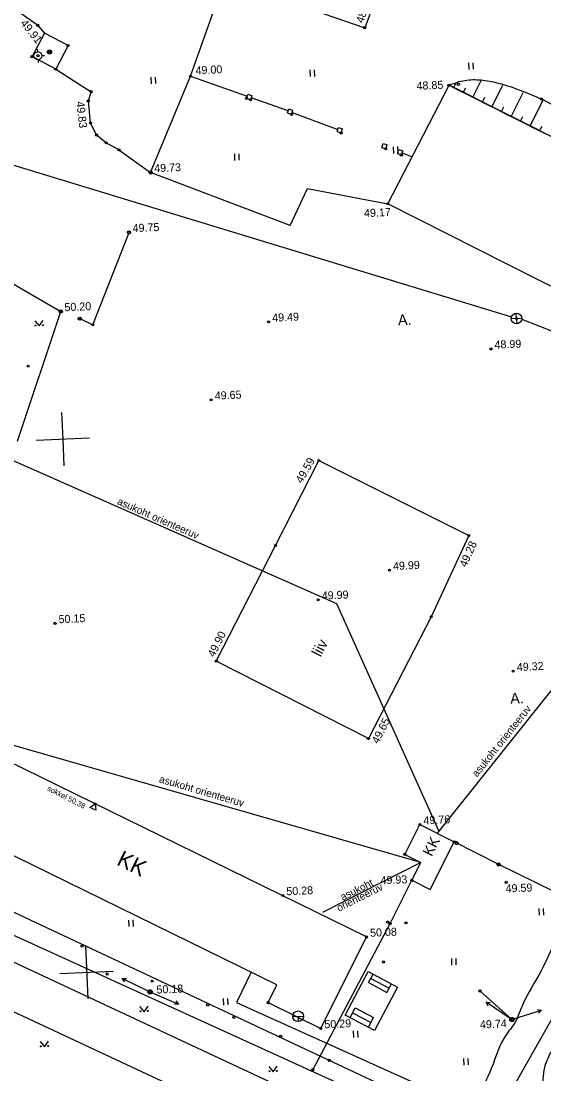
# Model space of a CAD drawing. Extents: x 641653 to 641999, y 6457621 to 6457927.
# Drawn here: x 641758.7 to 641807.6, y 6457670.6 to 6457769.2 of the extents above; entities that cross this region are included whole.
import ezdxf

# ---------------------------------------------------------------- set-up
doc = ezdxf.new("R2010")
doc.units = 0
for name, color, linetype in [('Level 1', 7, 'Continuous'), ('Level 12', 7, 'Continuous'), ('Level 14', 7, 'Continuous'), ('Level 15', 7, 'Continuous'), ('Level 16', 7, 'Continuous'), ('Level 2', 7, 'Continuous'), ('Level 21', 7, 'Continuous'), ('Level 28', 7, 'Continuous'), ('Level 3', 7, 'Continuous'), ('Level 30', 7, 'Continuous'), ('Level 31', 7, 'Continuous'), ('Level 4', 7, 'Continuous'), ('Level 41', 7, 'Continuous'), ('Level 42', 7, 'Continuous'), ('Level 43', 7, 'Continuous'), ('Level 54', 7, 'Continuous'), ('Level 58', 7, 'Continuous'), ('Level 59', 7, 'Continuous'), ('Level 6', 7, 'Continuous'), ('Level 60', 7, 'Continuous'), ('Level 61', 7, 'Continuous')]:
    doc.layers.add(name, color=color, linetype=linetype)

# ---------------------------------------------------------------- blocks, each defined once
blk = doc.blocks.new('V_AIPN')
at = {"layer": 'Level 28'}
blk.add_circle((0, 0), 148, dxfattribs=at)
blk = doc.blocks.new('KMURU_')
at = {"layer": 'Level 41'}
for p, q in [((-403, 505.28), (0, 0)), ((0, 0), (397, 505.28))]:
    blk.add_line(p, q, dxfattribs=at)
for centre, radius in [((-353, 55.28), 42.8), ((347, 55.28), 45.22)]:
    blk.add_circle(centre, radius, dxfattribs=at)
blk = doc.blocks.new('KHEIN_')
at = {"layer": 'Level 41'}
for p, q in [((0, 620.11), (0, 0)), ((405.61, 608.83), (405.61, 0))]:
    blk.add_line(p, q, dxfattribs=at)
blk = doc.blocks.new('KMNOOL')
at = {"layer": 'Level 12'}
for p, q in [((200, 0), (2900, 0)), ((2553.76, 176.18), (2900, 0)), ((2900, 0), (2553.76, -186.54))]:
    blk.add_line(p, q, dxfattribs=at)
blk = doc.blocks.new('KSOEKA')
at = {"layer": 'Level 6'}
for p, q in [((-500, 0), (500, 0)), ((0, 0), (0, -500))]:
    blk.add_line(p, q, dxfattribs=at)
blk.add_circle((0, 0), 500, dxfattribs=at)

msp = doc.modelspace()

# ---------------------------------------------------------------- linework, layer by layer
at = {"layer": 'Level 1'}
for p, q in [((641793.011, 6457752.114), (641798.743, 6457763.224)), ((641798.743, 6457763.224), (641798.743, 6457763.224)), ((641811.424, 6457756.841), (641798.743, 6457763.224)), ((641793.011, 6457752.114), (641793.011, 6457752.114)), ((641812.067, 6457742.476), (641793.011, 6457752.114)), ((641782.634, 6457678.942), (641745.767, 6457697.031)), ((641794.604, 6457691.179), (641796.016, 6457693.971)), ((641796.016, 6457693.971), (641796.016, 6457693.971)), ((641796.016, 6457693.971), (641799.239, 6457692.341)), ((641796.98, 6457687.876), (641799.239, 6457692.341)), ((641799.239, 6457692.341), (641799.239, 6457692.341)), ((641794.604, 6457691.179), (641794.604, 6457691.179)), ((641794.604, 6457691.179), (641796.103, 6457690.421)), ((641795.257, 6457688.748), (641796.103, 6457690.421)), ((641795.257, 6457688.748), (641795.257, 6457688.748)), ((641791.017, 6457683.436), (641791.017, 6457683.436)), ((641781.808, 6457677.287), (641781.808, 6457677.287)), ((641786.738, 6457674.862), (641786.738, 6457674.862))]:
    msp.add_line(p, q, dxfattribs=at)
for points in [[(641786.738, 6457674.862), (641791.017, 6457683.436), (641749.222, 6457703.943)], [(641795.257, 6457688.748), (641796.98, 6457687.876)], [(641781.808, 6457677.287), (641782.634, 6457678.942)], [(641781.808, 6457677.287), (641786.738, 6457674.862)]]:
    msp.add_lwpolyline(points, dxfattribs=at)
at = {"layer": 'Level 12'}
for p, q in [((641761.337, 6457766.338), (641761.337, 6457766.338)), ((641770.758, 6457678.288), (641770.758, 6457678.288)), ((641804.635, 6457675.703), (641801.639, 6457678.383)), ((641804.635, 6457675.703), (641804.635, 6457675.703))]:
    msp.add_line(p, q, dxfattribs=at)
for centre in [(641761.337, 6457766.338), (641770.758, 6457678.288), (641804.635, 6457675.703)]:
    msp.add_circle(centre, 0.2, dxfattribs=at)
at = {"layer": 'Level 14'}
for points in [[(641738.885, 6457761.544), (641804.581, 6457741.522)], [(641805.552, 6457741.297), (641808.344, 6457740.224)]]:
    msp.add_lwpolyline(points, dxfattribs=at)
at = {"layer": 'Level 15'}
msp.add_line((641705.783, 6457710.23), (641804.645, 6457663.864), dxfattribs=at)
at = {"layer": 'Level 16'}
msp.add_lwpolyline([(641780.221, 6457680.126), (641778.86, 6457677.308), (641802.853, 6457666.452)], dxfattribs=at)
at = {"layer": 'Level 2'}
for p, q in [((641790.846, 6457768.616), (641790.846, 6457768.616)), ((641763.072, 6457766.947), (641763.072, 6457766.947)), ((641759.7, 6457765.903), (641759.7, 6457765.903)), ((641761.914, 6457764.735), (641761.914, 6457764.735))]:
    msp.add_line(p, q, dxfattribs=at)
msp.add_lwpolyline([(641786.959, 6457769.932), (641790.846, 6457768.616)], dxfattribs=at)
at = {"layer": 'Level 21'}
for p, q in [((641819.362, 6457720.394), (641797.65, 6457693.188)), ((641796.103, 6457690.421), (641750.216, 6457703.606)), ((641796.103, 6457690.421), (641786.903, 6457685.72))]:
    msp.add_line(p, q, dxfattribs=at)
msp.add_lwpolyline([(641797.8, 6457693.368), (641788.245, 6457714.644), (641743.459, 6457734.445)], dxfattribs=at)
at = {"layer": 'Level 28'}
for p, q in [((641774.543, 6457764.082), (641774.543, 6457764.082)), ((641779.784, 6457762.005), (641779.922, 6457762.381)), ((641779.784, 6457762.005), (641779.784, 6457762.005)), ((641780.16, 6457761.868), (641780.297, 6457762.244)), ((641780.16, 6457761.868), (641780.16, 6457761.868)), ((641783.62, 6457760.632), (641783.758, 6457761.007)), ((641783.996, 6457760.494), (641784.133, 6457760.87)), ((641783.996, 6457760.494), (641783.996, 6457760.494)), ((641788.267, 6457758.894), (641788.405, 6457759.27)), ((641788.643, 6457758.757), (641788.78, 6457759.132)), ((641788.643, 6457758.757), (641788.643, 6457758.757)), ((641792.45, 6457757.407), (641792.587, 6457757.783)), ((641792.825, 6457757.27), (641792.962, 6457757.645)), ((641792.825, 6457757.27), (641792.825, 6457757.27)), ((641793.907, 6457756.831), (641794.044, 6457757.206)), ((641794.282, 6457756.693), (641794.42, 6457757.069)), ((641794.282, 6457756.693), (641794.282, 6457756.693)), ((641770.803, 6457755.054), (641770.803, 6457755.054)), ((641768.784, 6457749.444), (641768.784, 6457749.444)), ((641762.397, 6457742.038), (641762.397, 6457742.038)), ((641764.167, 6457741.362), (641764.167, 6457741.362)), ((641765.39, 6457740.785), (641765.39, 6457740.785)), ((641701.757, 6457709.181), (641803.996, 6457662.646)), ((641803.394, 6457690.227), (641803.394, 6457690.227)), ((641793.219, 6457684.691), (641793.219, 6457684.691)), ((641785.999, 6457671.011), (641785.999, 6457671.011))]:
    msp.add_line(p, q, dxfattribs=at)
for points in [[(641770.803, 6457755.054), (641774.543, 6457764.082), (641782.483, 6457786.491), (641778.094, 6457793.603)], [(641774.543, 6457764.082), (641779.853, 6457762.193)], [(641779.784, 6457762.005), (641780.16, 6457761.868)], [(641779.922, 6457762.381), (641780.297, 6457762.244)], [(641783.689, 6457760.82), (641780.229, 6457762.056)], [(641783.758, 6457761.007), (641784.133, 6457760.87)], [(641783.62, 6457760.632), (641783.996, 6457760.494)], [(641784.065, 6457760.682), (641788.336, 6457759.082)], [(641788.405, 6457759.27), (641788.78, 6457759.132)], [(641788.267, 6457758.894), (641788.643, 6457758.757)], [(641792.45, 6457757.407), (641792.825, 6457757.27)], [(641792.587, 6457757.783), (641792.962, 6457757.645)], [(641794.044, 6457757.206), (641794.42, 6457757.069)], [(641793.907, 6457756.831), (641794.282, 6457756.693)], [(641794.351, 6457756.881), (641795.283, 6457756.518)], [(641764.167, 6457741.362), (641765.39, 6457740.785), (641768.784, 6457749.444)], [(641751.204, 6457748.533), (641762.397, 6457742.038)], [(641801.735, 6457663.995), (641813.723, 6457685.18), (641803.394, 6457690.227)], [(641785.925, 6457670.871), (641793.219, 6457684.691)]]:
    msp.add_lwpolyline(points, dxfattribs=at)
at = {"layer": 'Level 3'}
for p, q in [((641760.858, 6457768.115), (641759.7, 6457765.903)), ((641763.072, 6457766.947), (641760.858, 6457768.115)), ((641763.072, 6457766.947), (641761.914, 6457764.735)), ((641761.914, 6457764.735), (641759.7, 6457765.903)), ((641789.023, 6457676.125), (641791.174, 6457680.201)), ((641791.174, 6457680.201), (641793.93, 6457678.747)), ((641791.207, 6457679.16), (641791.63, 6457679.961)), ((641791.207, 6457679.16), (641792.93, 6457678.251)), ((641791.418, 6457679.56), (641793.141, 6457678.651)), ((641792.93, 6457678.251), (641793.352, 6457679.052)), ((641793.93, 6457678.747), (641791.779, 6457674.67)), ((641801.639, 6457678.383), (641801.639, 6457678.383)), ((641791.779, 6457674.67), (641789.023, 6457676.125)), ((641789.478, 6457675.884), (641789.965, 6457676.807)), ((641789.722, 6457676.346), (641791.445, 6457675.437)), ((641789.965, 6457676.807), (641791.688, 6457675.898)), ((641791.201, 6457674.975), (641791.688, 6457675.898))]:
    msp.add_line(p, q, dxfattribs=at)
at = {"layer": 'Level 30'}
for p, q in [((641797.777, 6457787.12), (641790.846, 6457768.616)), ((641760.238, 6457768.835), (641760.238, 6457768.835)), ((641765.244, 6457762.62), (641765.244, 6457762.62)), ((641764.979, 6457761.757), (641764.979, 6457761.757)), ((641765.18, 6457759.697), (641765.18, 6457759.697)), ((641765.733, 6457758.564), (641765.733, 6457758.564)), ((641766.639, 6457757.834), (641766.639, 6457757.834)), ((641767.839, 6457757.168), (641767.839, 6457757.168)), ((641783.871, 6457750.087), (641770.803, 6457755.054)), ((641786.552, 6457728.071), (641786.552, 6457728.071)), ((641800.595, 6457721.049), (641800.595, 6457721.049)), ((641782.5, 6457720.102), (641782.5, 6457720.102)), ((641797.076, 6457713.431), (641797.076, 6457713.431)), ((641776.951, 6457709.279), (641776.951, 6457709.279)), ((641791.195, 6457702.022), (641791.195, 6457702.022))]:
    msp.add_line(p, q, dxfattribs=at)
for points in [[(641760.238, 6457768.835), (641754.476, 6457772.917)], [(641760.238, 6457768.835), (641760.858, 6457768.115)], [(641761.914, 6457764.735), (641765.244, 6457762.62)], [(641767.839, 6457757.168), (641766.639, 6457757.834), (641765.733, 6457758.564), (641765.18, 6457759.697), (641764.979, 6457761.757), (641765.244, 6457762.62)], [(641767.839, 6457757.168), (641770.803, 6457755.054)], [(641783.871, 6457750.087), (641785.482, 6457753.552), (641793.011, 6457752.114)], [(641758.34, 6457729.891), (641762.397, 6457742.038)], [(641776.951, 6457709.279), (641782.5, 6457720.102), (641786.552, 6457728.071), (641800.595, 6457721.049), (641797.076, 6457713.431), (641791.195, 6457702.022)], [(641791.195, 6457702.022), (641776.951, 6457709.279)], [(641803.394, 6457690.227), (641799.239, 6457692.341)], [(641793.219, 6457684.691), (641795.257, 6457688.748)]]:
    msp.add_lwpolyline(points, dxfattribs=at)
at = {"layer": 'Level 31'}
for p, q in [((641781.854, 6457741.056), (641781.854, 6457741.056)), ((641802.667, 6457738.526), (641802.667, 6457738.526)), ((641776.473, 6457733.755), (641776.473, 6457733.755)), ((641793.167, 6457717.793), (641793.167, 6457717.793)), ((641786.495, 6457715.021), (641786.495, 6457715.021)), ((641761.845, 6457712.812), (641761.845, 6457712.812)), ((641804.757, 6457708.331), (641804.757, 6457708.331)), ((641765.618, 6457695.912), (641765.618, 6457695.912)), ((641783.178, 6457687.324), (641783.178, 6457687.324))]:
    msp.add_line(p, q, dxfattribs=at)
for centre in [(641781.854, 6457741.056), (641802.667, 6457738.526), (641776.473, 6457733.755), (641793.167, 6457717.793), (641786.495, 6457715.021), (641761.845, 6457712.812), (641804.757, 6457708.331), (641765.618, 6457695.912), (641783.178, 6457687.324)]:
    msp.add_circle(centre, 0.1, dxfattribs=at)
at = {"layer": 'Level 4'}
for q in [(641804.559, 6457741.35), (641805.036, 6457741.872), (641805.558, 6457741.395), (641805.058, 6457741.373), (641805.081, 6457740.873)]:
    msp.add_line((641805.058, 6457741.373), q, dxfattribs=at)
msp.add_circle((641805.058, 6457741.373), 0.5, dxfattribs=at)
at = {"layer": 'Level 41'}
for p, q in [((641800.568, 6457765.32), (641800.596, 6457764.7)), ((641800.974, 6457765.327), (641801.001, 6457764.718)), ((641770.838, 6457763.988), (641770.866, 6457763.369)), ((641771.243, 6457763.995), (641771.271, 6457763.387)), ((641785.703, 6457764.654), (641785.731, 6457764.035)), ((641786.109, 6457764.661), (641786.136, 6457764.053)), ((641799.611, 6457763.309), (641799.611, 6457763.309)), ((641807.401, 6457761.939), (641807.401, 6457761.939)), ((641793.508, 6457757.466), (641793.535, 6457756.846)), ((641793.913, 6457757.472), (641793.94, 6457756.864)), ((641778.642, 6457756.8), (641778.67, 6457756.18)), ((641779.048, 6457756.807), (641779.075, 6457756.199))]:
    msp.add_line(p, q, dxfattribs=at)
msp.add_spline([(641810.752, 6457686.632), (641810.525, 6457685.793), (641809.833, 6457684.464), (641808.805, 6457683.068), (641807.374, 6457680.278), (641805.624, 6457677.059), (641805.133, 6457675.843), (641804.627, 6457674.989), (641804.093, 6457674.282), (641802.705, 6457671.104), (641801.604, 6457668.459), (641801.315, 6457667.382), (641801.24, 6457666.73), (641801.596, 6457666.304), (641802.158, 6457665.94), (641802.664, 6457665.636)], degree=3, dxfattribs=at)
at = {"layer": 'Level 42'}
for p, q in [((641798.743, 6457763.224), (641799.636, 6457762.774)), ((641799.19, 6457762.999), (641799.413, 6457763.444)), ((641800.083, 6457762.549), (641800.307, 6457762.996)), ((641800.976, 6457762.1), (641801.791, 6457763.72)), ((641802.762, 6457761.201), (641803.79, 6457763.243)), ((641799.636, 6457762.774), (641800.529, 6457762.325)), ((641800.529, 6457762.325), (641801.422, 6457761.875)), ((641801.422, 6457761.875), (641802.316, 6457761.426)), ((641801.869, 6457761.65), (641802.094, 6457762.097)), ((641804.548, 6457760.302), (641805.684, 6457762.559)), ((641807.401, 6457761.939), (641811.287, 6457759.906)), ((641802.316, 6457761.426), (641803.209, 6457760.976)), ((641803.209, 6457760.976), (641804.102, 6457760.526)), ((641803.655, 6457760.751), (641803.88, 6457761.198)), ((641806.335, 6457759.403), (641807.567, 6457761.852)), ((641804.102, 6457760.526), (641804.995, 6457760.077)), ((641804.995, 6457760.077), (641805.888, 6457759.627)), ((641805.442, 6457759.852), (641805.666, 6457760.299)), ((641805.888, 6457759.627), (641806.781, 6457759.178)), ((641806.781, 6457759.178), (641807.674, 6457758.728)), ((641807.228, 6457758.953), (641807.453, 6457759.4))]:
    msp.add_line(p, q, dxfattribs=at)
msp.add_spline([(641798.743, 6457763.224), (641800.028, 6457763.645), (641801.552, 6457763.737), (641803.114, 6457763.487), (641807.401, 6457761.939)], degree=3, dxfattribs=at)
at = {"layer": 'Level 43'}
for p, q in [((641716.97, 6457700.238), (641803.626, 6457659.767)), ((641726.867, 6457690.962), (641800.609, 6457656.523))]:
    msp.add_line(p, q, dxfattribs=at)
msp.add_spline([(641814.998, 6457677.039), (641813.941, 6457674.882), (641813.437, 6457673.931), (641812.497, 6457672.138), (641811.53, 6457670.357), (641811.071, 6457669.456), (641810.851, 6457669.041), (641810.371, 6457668.615), (641809.91, 6457668.285), (641809.273, 6457668.161), (641808.654, 6457668.181), (641808.195, 6457668.327), (641807.798, 6457668.69), (641807.66, 6457669.136), (641807.555, 6457669.869), (641807.584, 6457670.299), (641807.651, 6457670.921), (641807.791, 6457671.522), (641807.94, 6457671.91), (641808.242, 6457672.561), (641812.287, 6457680.391), (641814.097, 6457684.066), (641814.635, 6457685.145)], degree=3, dxfattribs=at)
at = {"layer": 'Level 54'}
for centre in [(641763.072, 6457766.947), (641759.7, 6457765.903), (641760.255, 6457765.99), (641760.255, 6457765.99), (641761.337, 6457766.338), (641761.914, 6457764.735), (641774.543, 6457764.082), (641798.743, 6457763.224), (641799.611, 6457763.309), (641765.244, 6457762.62), (641779.784, 6457762.005), (641780.16, 6457761.868), (641783.996, 6457760.494), (641765.18, 6457759.697), (641765.733, 6457758.564), (641766.639, 6457757.834), (641788.643, 6457758.757), (641767.839, 6457757.168), (641792.825, 6457757.27), (641794.282, 6457756.693), (641770.803, 6457755.054), (641793.011, 6457752.114), (641768.784, 6457749.444), (641762.397, 6457742.038), (641764.167, 6457741.362), (641781.854, 6457741.056), (641805.058, 6457741.373), (641765.39, 6457740.785), (641802.667, 6457738.526), (641759.341, 6457736.912), (641776.473, 6457733.755), (641782.5, 6457720.102), (641793.167, 6457717.793), (641786.495, 6457715.021), (641761.845, 6457712.812), (641797.076, 6457713.431), (641804.757, 6457708.331), (641765.618, 6457695.912), (641796.016, 6457693.971), (641799.239, 6457692.341), (641794.604, 6457691.179), (641803.394, 6457690.227), (641795.257, 6457688.748), (641804.097, 6457688.56), (641783.178, 6457687.324), (641792.991, 6457684.834), (641793.219, 6457684.691), (641794.723, 6457684.766), (641791.017, 6457683.436), (641764.385, 6457682.578), (641792.602, 6457681.091), (641766.74, 6457679.974), (641770.946, 6457679.292), (641770.758, 6457678.288), (641801.639, 6457678.383), (641776.146, 6457677.07), (641781.808, 6457677.287), (641778.589, 6457675.914), (641804.635, 6457675.703), (641782.975, 6457674.145), (641786.738, 6457674.862), (641787.537, 6457671.881), (641785.999, 6457671.011)]:
    msp.add_circle(centre, 0.1, dxfattribs=at)
at = {"layer": 'Level 59'}
msp.add_lwpolyline([(641765.659, 6457695.303), (641765.11, 6457695.572), (641765.618, 6457695.912)], close=True, dxfattribs=at)
for centre in [(641760.238, 6457768.835), (641790.846, 6457768.616), (641807.401, 6457761.939), (641764.979, 6457761.757), (641786.552, 6457728.071), (641800.595, 6457721.049), (641776.951, 6457709.279), (641791.195, 6457702.022)]:
    msp.add_circle(centre, 0.1, dxfattribs=at)
at = {"layer": 'Level 60'}
for p, q in [((641759.88, 6457765.973), (641759.63, 6457765.962)), ((641759.88, 6457765.973), (641759.63, 6457765.962)), ((641760.238, 6457766.365), (641760.227, 6457766.614)), ((641760.238, 6457766.365), (641760.227, 6457766.614)), ((641760.255, 6457765.99), (641760.255, 6457765.99)), ((641760.255, 6457765.99), (641760.255, 6457765.99)), ((641760.629, 6457766.007), (641760.879, 6457766.018)), ((641760.629, 6457766.007), (641760.879, 6457766.018)), ((641760.271, 6457765.616), (641760.283, 6457765.366)), ((641760.271, 6457765.616), (641760.283, 6457765.366))]:
    msp.add_line(p, q, dxfattribs=at)
msp.add_circle((641760.255, 6457765.99), 0.375, dxfattribs=at)
msp.add_circle((641760.255, 6457765.99), 0.375, dxfattribs=at)
at = {"layer": 'Level 61'}
for p, q in [((641762.466, 6457732.578), (641762.577, 6457730.081)), ((641762.466, 6457732.578), (641762.577, 6457730.081)), ((641762.466, 6457732.578), (641762.577, 6457730.081)), ((641762.466, 6457732.578), (641762.577, 6457730.081)), ((641760.08, 6457729.969), (641765.075, 6457730.193)), ((641760.08, 6457729.969), (641765.075, 6457730.193)), ((641760.08, 6457729.969), (641765.075, 6457730.193)), ((641760.08, 6457729.969), (641765.075, 6457730.193)), ((641760.08, 6457729.969), (641765.075, 6457730.193)), ((641760.08, 6457729.969), (641765.075, 6457730.193)), ((641760.08, 6457729.969), (641765.075, 6457730.193)), ((641760.08, 6457729.969), (641765.075, 6457730.193)), ((641762.577, 6457730.081), (641762.689, 6457727.584)), ((641762.577, 6457730.081), (641762.689, 6457727.584)), ((641762.577, 6457730.081), (641762.689, 6457727.584)), ((641762.577, 6457730.081), (641762.689, 6457727.584)), ((641764.702, 6457682.633), (641764.926, 6457677.639)), ((641764.702, 6457682.633), (641764.926, 6457677.639)), ((641762.317, 6457680.024), (641767.311, 6457680.248)), ((641762.317, 6457680.024), (641767.311, 6457680.248))]:
    msp.add_line(p, q, dxfattribs=at)

# ---------------------------------------------------------------- block references
at = {"layer": 'Level 12'}
for p, xscale, yscale, rotation in [((641770.758, 6457678.288), 0.0009998950477206614, 0.0009998950477206612, 154.4285318807696), ((641770.758, 6457678.288), 0.0009998950477206614, 0.0009998950477206616, -22.933434172693698), ((641804.635, 6457675.703), 0.0009998950477206616, 0.0009998950477206614, 145.99276540233717), ((641804.635, 6457675.703), 0.0009998950477206614, 0.0009998950477206614, 17.44986993070953)]:
    msp.add_blockref('KMNOOL', p, dxfattribs=dict(at, xscale=xscale, yscale=yscale, rotation=rotation))
at = {"layer": 'Level 28', "xscale": 0.0009998950477206612, "yscale": 0.0009998950477206618}
for p, rotation in [((641770.803, 6457755.054), 92.56410549043711), ((641768.784, 6457749.444), 92.56410549043711), ((641762.397, 6457742.038), 92.56410549043711), ((641764.167, 6457741.362), 92.56410549043711), ((641799.462, 6457692.228), 2.5641054904371217), ((641803.394, 6457690.227), 2.5641054904371217)]:
    msp.add_blockref('V_AIPN', p, dxfattribs=dict(at, rotation=rotation))
at = {"layer": 'Level 41', "xscale": 0.0009998950477206612, "yscale": 0.0009998950477206618, "rotation": 2.5641054904371217}
for name, p in [('KMURU_', (641760.372, 6457740.68)), ('KHEIN_', (641807.183, 6457685.472)), ('KHEIN_', (641768.77, 6457684.406)), ('KHEIN_', (641798.991, 6457680.796)), ('KHEIN_', (641777.638, 6457677.049)), ('KMURU_', (641770.203, 6457676.438)), ('KHEIN_', (641789.793, 6457674.015)), ('KMURU_', (641760.876, 6457673.148)), ('KMURU_', (641782.285, 6457670.815)), ('KHEIN_', (641800.128, 6457671.441))]:
    msp.add_blockref(name, p, dxfattribs=at)
at = {"layer": 'Level 6', "xscale": 0.0009998950477206612, "yscale": 0.0009998950477206618, "rotation": 2.5641054904371217}
msp.add_blockref('KSOEKA', (641784.611, 6457676.009), dxfattribs=at)

# ---------------------------------------------------------------- texts
at = {"layer": 'Level 1'}
for height, rotation, p in [(0.9999, 63.1645, (641797.124, 6457690.909)), (1.4998, 333.86437, (641767.532, 6457690.243))]:
    msp.add_text('KK', height=height, rotation=rotation, dxfattribs=at).set_placement(p)
at = {"layer": 'Level 21'}
for s, height, rotation, p in [('asukoht orienteeruv', 0.69993, 336.25897, (641767.612, 6457723.993)), ('asukoht orienteeruv', 0.69993, 51.49297, (641801.368, 6457698.365)), ('asukoht orienteeruv', 0.69993, 343.60498, (641771.546, 6457697.94)), ('orienteeruv', 0.69993, 26.45496, (641788.438, 6457685.805)), ('asukoht ', 0.6999, 26.45496, (641788.792, 6457686.819))]:
    msp.add_text(s, height=height, rotation=rotation, dxfattribs=at).set_placement(p)
at = {"layer": 'Level 31'}
for s, p in [('49.49', (641782.203, 6457741.072)), ('48.99', (641803.017, 6457738.542)), ('49.65', (641776.823, 6457733.771)), ('49.99', (641793.516, 6457717.809)), ('49.99', (641786.844, 6457715.037)), ('50.15', (641762.195, 6457712.827)), ('49.32', (641805.107, 6457708.346)), ('50.28', (641783.527, 6457687.34))]:
    msp.add_text(s, height=0.7499, rotation=2.56411, dxfattribs=at).set_placement(p)
at = {"layer": 'Level 58'}
for s, rotation, p in [('A.', 2.56411, (641793.988, 6457740.734)), ('liiv', 62.72953, (641786.722, 6457709.607)), ('A.', 2.56411, (641804.496, 6457705.281))]:
    msp.add_text(s, height=0.9999, rotation=rotation, dxfattribs=at).set_placement(p)
at = {"layer": 'Level 59'}
for s, height, rotation, p in [('48.62', 0.7499, 72.19731, (641790.714, 6457768.993)), ('49.91', 0.7499, 308.74024, (641758.564, 6457769.018)), ('49.00', 0.7499, 2.56411, (641775.024, 6457764.241)), ('48.85', 0.7499, 2.56411, (641795.716, 6457762.79)), ('49.83', 0.7499, 276.62546, (641763.837, 6457761.669)), ('49.73', 0.7499, 2.56411, (641771.153, 6457755.07)), ('49.17', 0.7499, 2.56411, (641790.8, 6457750.867)), ('49.75', 0.7499, 2.56411, (641769.133, 6457749.46)), ('50.20', 0.7499, 2.56411, (641762.747, 6457742.053)), ('49.59', 0.7499, 60.1966, (641784.971, 6457725.883)), ('49.28', 0.7499, 66.25667, (641800.365, 6457718.016)), ('49.90', 0.7499, 63.42852, (641776.766, 6457709.592)), ('49.65', 0.7499, 62.9889, (641792.121, 6457701.48)), ('sokkel 50,38', 0.49995, 333.03816, (641761.084, 6457697.186)), ('49.76', 0.7499, 2.56411, (641796.366, 6457693.986)), ('49.93', 0.7499, 2.56411, (641792.346, 6457688.365)), ('49.59', 0.7499, 2.56411, (641804.055, 6457687.595)), ('50.08', 0.7499, 2.56411, (641791.367, 6457683.451)), ('50.18', 0.7499, 2.56411, (641771.368, 6457678.132)), ('50.29', 0.7499, 2.56411, (641787.087, 6457674.878)), ('49.74', 0.7499, 2.56411, (641801.653, 6457674.858))]:
    msp.add_text(s, height=height, rotation=rotation, dxfattribs=at).set_placement(p)

doc.saveas('drawing.dxf')
